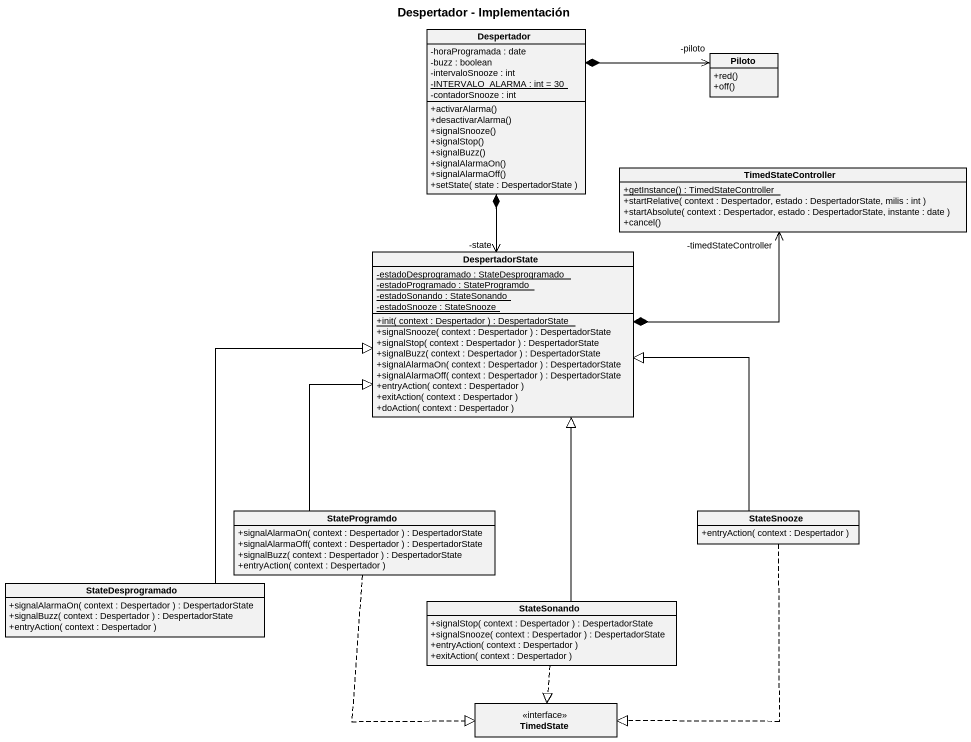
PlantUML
@startuml
title Despertador - Implementación
hide circle
hide empty members
skinparam classAttributeIconSize 0
class Despertador {
  -horaProgramada : date
  -buzz : boolean
  -intervaloSnooze : int
  {static} -INTERVALO_ALARMA : int = 30
  -contadorSnooze : int
  +activarAlarma()
  +desactivarAlarma()
  +signalSnooze()
  +signalStop()
  +signalBuzz()
  +signalAlarmaOn()
  +signalAlarmaOff()
  +setState( state : DespertadorState )
}
class Piloto {
  +red()
  +off()
}
class TimedStateController {
  {static} +getInstance() : TimedStateController
  +startRelative( context : Despertador, estado : DespertadorState, milis : int )
  +startAbsolute( context : Despertador, estado : DespertadorState, instante : date )
  +cancel()
}
class DespertadorState {
  {static} -estadoDesprogramado : StateDesprogramado
  {static} -estadoProgramado : StateProgramdo
  {static} -estadoSonando : StateSonando
  {static} -estadoSnooze : StateSnooze
  {static} +init( context : Despertador ) : DespertadorState
  +signalSnooze( context : Despertador ) : DespertadorState
  +signalStop( context : Despertador ) : DespertadorState
  +signalBuzz( context : Despertador ) : DespertadorState
  +signalAlarmaOn( context : Despertador ) : DespertadorState
  +signalAlarmaOff( context : Despertador ) : DespertadorState
  +entryAction( context : Despertador )
  +exitAction( context : Despertador )
  +doAction( context : Despertador )
}
class StateProgramdo {
  +signalAlarmaOn( context : Despertador ) : DespertadorState
  +signalAlarmaOff( context : Despertador ) : DespertadorState
  +signalBuzz( context : Despertador ) : DespertadorState
  +entryAction( context : Despertador )
}
class StateSnooze {
  +entryAction( context : Despertador )
}
class StateDesprogramado {
  +signalAlarmaOn( context : Despertador ) : DespertadorState
  +signalBuzz( context : Despertador ) : DespertadorState
  +entryAction( context : Despertador )
}
class StateSonando {
  +signalStop( context : Despertador ) : DespertadorState
  +signalSnooze( context : Despertador ) : DespertadorState
  +entryAction( context : Despertador )
  +exitAction( context : Despertador )
}
interface TimedState
Despertador *-right-> "-piloto" Piloto
Despertador *--> "-state" DespertadorState
DespertadorState *-right-> "-timedStateController" TimedStateController
StateProgramdo -up-|> DespertadorState
StateProgramdo ..|> TimedState
StateSnooze -up-|> DespertadorState
StateSnooze ..|> TimedState
StateDesprogramado -up-|> DespertadorState
StateSonando -up-|> DespertadorState
StateSonando ..|> TimedState
@enduml
